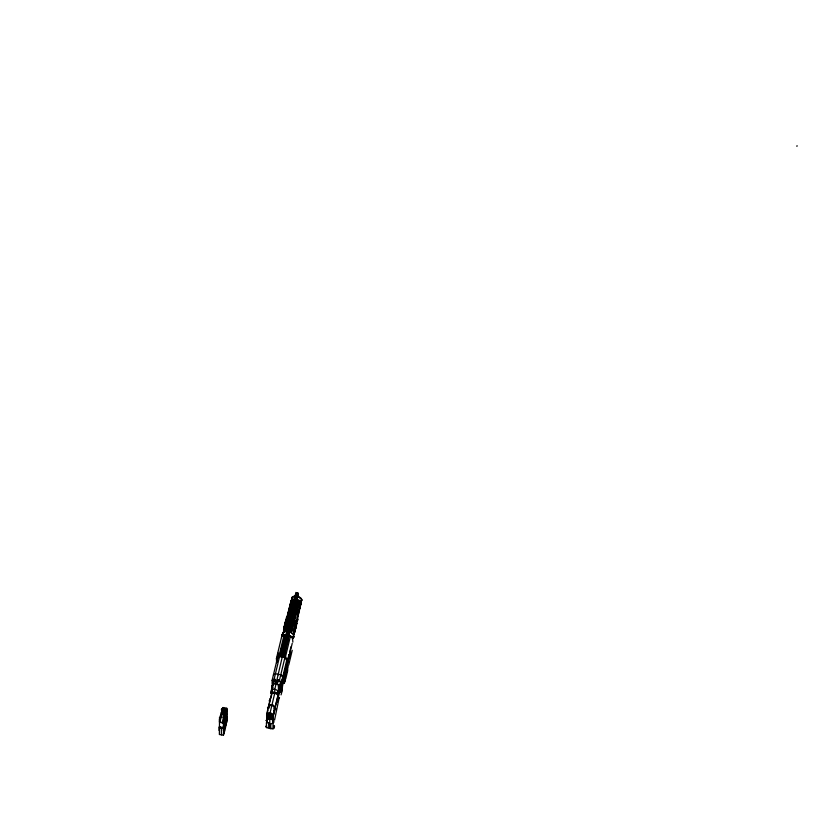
<?xml version="1.0" encoding="UTF-8"?>
<svg xmlns="http://www.w3.org/2000/svg" width="839" height="839" viewBox="0 0 839 839"><rect width="100%" height="100%" fill="white"/><g stroke="black" fill="none" stroke-linecap="round" stroke-linejoin="round"><path stroke-width="1.26" d="M286.183 671.043L286.602 666.848L286.183 671.043L285.512 670.938M221.748 710.539A2.748 1.447 13.5 0 1 222.723 708.693L220.049 720.03L219.514 719.054L219.378 734.513L223.415 735.195L224.328 732.992L223.772 728.829L224.474 719.956M281.862 635.868L282.156 634.19L281.894 635.878M293.325 637.388C292.821 639.14 293.912 634.158 293.231 636.969M297.53 620.399L297.835 618.846L297.562 620.535M266.645 716.988L266.802 715.709M272.539 685.841L272.266 686.302M272.381 689.123L272.633 687.55M273.032 718.079L273.199 716.8M278.674 690.119L278.642 690.403M279.062 687.592L279.209 686.826L279.072 687.655M279.943 687.823L280.069 686.984M280.121 686.208L280.153 685.767M280.467 685.484L280.31 686.26L280.457 685.421M282.795 633.088L283.183 632.113L282.816 632.942M282.303 681.048L282.932 679.055M285.91 620.115L286.109 619.182L286.099 620.136M293.954 618.972L294.741 619.266L294.741 618.448L294.059 618.333L293.965 619.234M293.965 633.98L293.86 634.693M296.838 595.617L296.87 595.082M296.838 621.972L297.237 620.996L296.859 621.982M301.075 603.713L301.243 602.014L296.964 619.14L297.289 620.441M276.954 660.744L276.839 657.304L276.891 660.996M278.538 690.633C275.36 704.561 281.568 682.097 276.073 683.848C271.574 681.247 270.976 699.736 272.182 690.644M282.869 634.693L282.858 634.137L282.67 634.714M224.275 719.862L224.307 728.734L223.772 728.651L223.751 720.649L224.275 719.862L223.384 722.578L223.384 727.979L223.614 727.434L219.923 727.098M268.92 714.22C272.455 709.951 269.277 721.11 268.92 714.22L266.729 713.853L267.148 713.444L266.98 714.503M295.338 596.77L295.055 597.693M219.031 730.391L219.273 727.004M219.399 726.721L219.357 727.298L223.614 728.179L223.394 730.947L224.988 727.969M226.656 709.941L226.152 718.719L226.687 718.813L226.824 708.126L226.698 719.736M226.887 720.732L224.8 731.01L223.929 731.965L224.328 732.992M226.96 719.925L227.233 716.433M282.502 680.198L282.764 679.171L282.879 681.394M283.121 679.58L282.324 686.554M286.56 618.521L291.206 600.315L291.175 601.091M293.272 636.707L293.231 636.014M281.705 683.481L281.747 682.778A5.737 0.619 -80.4 0 0 281.495 681.981M266.655 716.569L266.875 715.132M272.654 716.705L273.053 722.463L273.136 717.67M273.053 717.649L273.273 716.212M284.075 628.149L284.253 626.932L284.148 628.264M284.589 626.418L284.652 624.562M285.218 624.636L285.145 623.251L285.029 624.573M285.732 621.175L285.512 623.419M296.649 597.19C294.604 607.73 297.656 587.08 297.279 594.589L296.607 594.473C293.073 612.124 297.509 584.437 296.503 595.564M295.192 628.789L295.171 630.026M295.643 627.74C293.681 632.512 297.635 624.688 294.72 628.012M296.314 625.663L296.513 623.262L296.503 624.499M281.589 684.697L280.939 692.521M282.219 657.126L282.324 656.14M282.512 680.041L282.418 679.212M268.26 708.294L268.428 706.795L270.2 705.389A3.241 2.832 20.9 0 1 271.846 705.263A3.241 2.832 20.9 0 1 273.409 705.935C277.887 710.067 270.179 717.23 273.053 722.463M273.053 684.603L272.119 683.795L272.109 680.345L274.122 679.202L275.465 679.433L275.465 680.324L274.143 680.555A3.859 2.035 13.5 0 0 273.042 681.834L270.934 692.678L271.521 693.884L268.564 706.228L268.826 708.504M280.467 684.058L274.552 710.109L274.71 709.249M272.434 689.595L272.727 687.665M268.302 708.242L270.116 700.324L269.057 700.911M288.343 636.497L283.729 655.71C275.265 656.654 286.256 639.706 285.27 634.357L289.308 635.05L288.637 635.668M288.941 633.476L286.519 633.539L288.878 633.938L289.14 632.627L285.942 631.526L293.566 599.77C297.656 600.357 296.324 600.693 298.789 601.395L298.495 603.021M300.981 603.65L297.373 619.151M285.449 672.815L285.973 669.553M300.855 604.132L300.813 604.353A5.149 2.716 13.5 0 1 299.817 605.517M292.958 637.252L293.147 637.944M293.136 637.283L293 637.881M277.877 656.203L278.191 653.025M288.469 658.531L288.92 654.808L290.116 655.049C290.263 648.495 290.116 660.733 288.7 657.996L289.056 657.828M286.036 664.719L287.389 664.488L290.493 651.798L289.413 654.546M289.434 657.87L288.91 658.237L290.325 653.319M289.193 658.521L290.032 653.959M290.126 653.371L290.734 652.291L290.158 651.735M289.13 657.671L290.682 652.511L289.885 654.546M271.542 688.462L271.972 687.225M282.942 632.889L283.582 632.763A5.149 2.716 13.5 0 1 283.876 632.491M288.113 621.426L287.997 622.202M279.576 689.05L279.492 688.934M296.933 619.339L293.461 634.578M283.729 677.744L282.198 681.908M796.914 146.416L797.05 145.629M267.641 718.593L267.746 717.429L271.102 718.006L271.007 719.348L267.641 718.593L271.007 719.348M279.827 687.686L280.425 685.851L280.866 686.407L281.537 685.39L281.526 681.939L278.16 679.884C279.492 683.544 273.136 682.485 275.465 679.433M271.007 719.17L271.112 718.467L267.641 717.859L271.112 718.467M276.073 683.848L276.209 682.904C272.486 681.897 271.553 688.85 272.119 687.707M277.782 682.338L278.16 679.884M271.521 693.884A3.608 1.909 13.5 0 1 274.059 693.245L275.381 693.465A3.608 1.909 13.5 0 1 277.919 694.965L280.299 683.659M287.42 635.427L287.966 632.428M286.749 669.973L287.106 667.477M296.765 599.203L297.95 592.764L296.597 601.458M294.164 633.707L294.678 631.788M288.941 610.205L289.518 609.534L287.819 614.882M266.802 715.237L267.232 713.119M272.518 687.718L272.56 687.508M273.199 716.317L274.573 710.172M274.259 721.855L273.053 722.536L272.969 728.808L266.571 727.728L265.764 726.333M295.758 594.767L295.349 596.319L295.863 593.582M282.984 681.792L282.386 687.592A5.831 0.629 -80.4 0 0 282.313 688.892L281.117 692.532L282.072 681.761M289.004 612.155L288.826 611.337L287.609 616.235M286.508 617.829L286.309 618.616L286.592 617.074M273.944 710.602L274.343 707.508A3.524 3.073 20.9 0 0 273.965 706.721L273.399 706.071M286.235 667.949L285.721 671.682M271.658 689.218L271.752 689.259M265.848 720.439L267.305 721.047C264.914 721.98 268.186 730.57 265.837 726.238M273.367 715.594L273.053 714.388M296.975 595.134L296.943 594.536L287.966 632.606M279.219 690.497L279.303 690.539M279.219 697.618L279.083 697.461M284.285 629.628L287.116 618.993L286.665 619.706M289.623 607.373L291.206 601.983L290.776 602.57M267.998 709.899L267.473 712.28M274.405 711.105L273.86 711.032M273.094 682.726L273.094 682.369M266.739 716.59L266.854 722.41L268.49 723.386A3.052 1.248 6.8 0 0 270.452 723.721L272.654 723.396L273.053 722.536M296.251 595.271L296.324 594.494L296.157 595.501M295.852 611.075L296.24 613.026L295.559 612.659L296.23 612.208L296.24 613.026M279.209 697.513L274.563 720.135L273.766 719.306M279.523 697.471L278.978 698.31L279.146 697.796M300.467 605.727L300.226 606.115M220.227 715.782L220.279 716.642M221.035 712.384L221.097 713.234M219.923 719.128L220.751 716.915A2.748 1.447 13.5 0 0 219.766 718.761L220.133 718.268M220.647 716.621C216.368 725.127 226.215 724.351 224.642 716.024M226.31 720.124L226.173 708.389A2.056 1.08 13.5 0 1 223.331 707.906L219.996 721.802A2.056 1.08 13.5 0 0 222.849 722.285L224.149 717.177M226.394 708.714C226.215 706.428 222.45 710.402 224.768 712.217M226.131 710.727L226.404 711.336A2.748 1.447 13.5 0 0 225.408 709.144L223.436 717.366A2.748 1.447 13.5 0 1 224.433 719.558L223.866 720.607M225.24 709.112L223.268 717.733L224.065 719.757M222.377 723.396L223.279 719.61L223.237 707.822M223.803 720.638L224.873 715.971L224.495 726.962L225.303 725.221L224.632 725.106C223.184 723.91 226.194 714.167 224.464 717.681M226.037 710.717L226.247 709.867M226.152 718.719L225.439 721.886L226.121 722.001M224.495 726.595L224.632 726.029M225.313 723.197L226.121 721.813L225.439 721.697L225.418 713.706L226.09 713.234L225.282 714.272L225.303 722.264L225.985 722.379M226.96 719.747C226.813 725.494 222.744 729.867 223.415 735.195M290.284 635.731L292.842 638.238L290.284 635.731L284.568 634.766L281.747 636.35L276.44 658.468L276.618 662.663L277.185 660.303M283.687 629.313L283.876 628.537M284.578 625.621L284.788 623.996M285.019 623.776L285.239 622.15M284.924 627.153L284.515 626.303M285.952 621.573L286.151 620.766M272.109 680.345L278.191 654.997M283.383 633.057L287.043 617.661M287.106 617.41L290.923 601.448M286.246 621.626L286.445 620.818M286.718 664.457L286.697 660.387L284.914 657.577L279.534 656.664L277.531 658.657L276.44 658.468L279.125 655.595L284.096 634.903L290.483 635.983L285.522 656.685L287.536 660.345L287.389 664.488M285.04 631.253L292.392 600.315L294.405 600.651M285.176 630.55L285.963 627.289L286.634 627.404L285.187 631.368M286.13 626.576L287.158 622.328L287.829 622.444L286.802 626.691L286.13 626.576L285.963 628.107L286.634 627.96M287.284 623.104L288.343 617.368L289.015 617.944M288.343 617.368L288.343 618.186L289.843 611.128L290.514 611.243M290.011 611.243L291.028 606.167L291.699 606.282L290.137 611.201M291.206 605.454L292.224 601.206L292.895 601.322L291.878 605.569L291.206 605.454L291.039 606.985L291.71 606.838M292.35 601.983L292.392 600.315M271.71 688.494L273.074 682.432M274.122 679.202L279.607 656.35M270.934 693.234L273.042 681.834M289.015 617.483L288.071 621.804L287.326 621.615M290.682 610.719L289.497 615.49L288.815 615.386M280.373 655.144L285.27 634.357M285.952 631.893L293.566 599.77M271.605 692.794L272.098 690.728M268.428 706.795L266.634 714.272L266.76 720.953M295.926 592.418L286.519 633.539M281.044 655.626L285.071 638.448M281.589 655.165L281.789 653.245L281.589 655.165C284.232 657.22 283.928 650.77 283.183 655.437M282.355 651.934L283.603 646.764L282.355 651.934L281.138 651.735M283.928 645.422L284.893 641.384L283.928 645.422L282.712 645.212M284.002 639.821L285.218 640.031L286.277 634.536M275.098 681.887L275.465 680.324M294.919 598.899L295.653 595.816M285.218 640.031L286.487 634.756M288.763 632.187C290.42 617.735 291.741 634.452 287.169 631.914L288.28 626.167M287.641 624.656L288.857 624.856L291.343 613.403M290.703 611.893L291.92 612.103L292.905 606.891M292.266 605.38L293.482 605.58L294.52 600.105A5.149 2.716 13.5 0 0 290.829 601.794L290.787 602.024A5.149 2.716 13.5 0 1 294.489 600.242L294.783 600.263M295.087 598.92L295.821 595.837M282.292 656.811L276.44 681.96M267.641 718.782L267.746 717.429M276.587 681.803L274.773 689.333L274.783 692.668M283.96 652.207C287.662 635.574 283.855 659.58 284.211 651.882M285.533 645.694C288.952 630.729 285.166 652.847 285.774 645.369M286.823 640.304L288.039 640.514L286.823 640.304L288.092 635.029M290.462 625.128L293.367 613.749L290.462 625.128L291.678 625.338L290.714 624.803M293.524 612.376C297.216 595.742 293.409 619.748 293.776 612.051M295.087 605.852L296.303 606.062L295.087 605.852L296.387 600.43M287.074 639.979L288.291 634.871M295.338 605.527L296.597 600.284M289.445 631.169L297.96 595.449L298.086 596.581A5.149 2.716 13.5 0 1 300.802 601.406M274.72 693.318L269.623 714.807L269.822 723.449M287.483 640.472L288.343 636.874M269.424 717.901L269.319 718.887L269.319 718.331M283.729 655.71L284.411 655.825L289.308 635.05M289.14 632.627L289.99 632.575L297.604 600.451M269.329 719.065L271.112 718.929M290.902 632.071L291.678 628.254L292.36 628.369L292.36 629.187L291.689 628.82M294.059 618.333L293.042 622.59L293.713 622.706L293.43 624.143M295.727 611.579L294.541 616.35L295.213 616.466L294.741 619.266M296.754 607.132L296.754 607.688C297.625 608.778 297.992 606.744 296.754 607.132L295.727 611.39L296.408 612.323M279.502 680.114L284.987 657.262M293.304 622.077L293.996 618.941M294.793 615.847L295.307 613.718M298.789 601.395L291.364 632.302L291.815 633.256A5.149 2.716 13.5 0 1 292.905 634.347L293.115 634.704M291.573 632.449L292.36 628.369M292.528 627.666L293.545 623.408L292.874 623.293L291.857 627.551L292.528 627.666L292.36 629.187M293.713 622.706L294.741 618.448M295.213 616.466L296.23 612.208M296.408 611.505L297.426 607.247L297.426 608.065M297.593 606.545L298.611 602.287L297.939 602.171L296.922 606.429L297.593 607.363M271.102 718.006L271.007 718.614M278.558 688.756L279.156 686.239M278.936 689.71L280.604 683.114A3.859 2.035 13.5 0 0 279.492 681.457L278.16 680.786M274.846 708.347L274.227 708.536L274.773 708.63L278.139 695.531A7.541 0.818 -80.4 0 1 278.968 692.783L278.842 695.059A6.24 0.671 -80.4 0 1 278.695 695.877M278.496 694.514L280.604 683.114M281.526 681.939L286.707 660.335M280.866 685.652L281.904 681.341M294.489 631.956L294.3 632.763M295.653 628.988L294.919 628.862L295.653 628.338M295.601 624.321C296.954 623.776 295.485 626.083 296.282 624.677M281.537 685.39L288.878 655.196L287.053 664.887M289.738 651.861L290.955 646.785M294.982 630.414L294.636 631.956L294.992 631.19M294.971 630.571L295.349 629.617M295.926 626.88L296.23 625.925M296.555 623.367C295.768 622.286 296.198 624.132 296.754 622.559M285.721 668.798L286.277 666.554M293.472 636.423L294.101 634.032M294.793 631.19L295.202 629.586M296.083 625.894L295.873 627.509M296.534 624.059L296.062 626.345L296.146 625.212M296.566 623.817L296.754 623.041M283.624 678.657L286.498 668.295M289.424 654.168L289.319 654.923L289.749 654.598M290.095 652.186L292.213 643.387M286.372 670.256L286.372 669.019M285.575 674.231L285.438 674.797L285.438 669.669M285.984 672.532L285.847 673.098L285.847 670.55M284.872 679.8L285.753 678.835L287.651 670.896L287.819 666.051M288.7 665.107L292.245 650.309M287.2 662.17L287.945 659.181L287.378 659.905M299.345 610.404L299.093 611.138M222.702 708.085L223.038 707.487L224.821 708.189M271.867 687.949L271.951 687.214M282.376 680.303L282.512 679.307M285.795 669.144L285.669 670.151M298.39 613.749L298.663 613.078M285.711 670.382L287.483 666.47L285.711 668.536L286.235 666.806M281.055 694.881L282.177 690.864M295.968 624.52L296.681 624.73M295.087 628.212L295.789 628.421M294.195 631.893L294.909 632.103M291.102 600.714L291.206 600.357A5.149 2.716 13.5 0 1 294.772 599.036M221.905 711.661L221.895 709.133L222.807 707.665M223.394 731.126L224.307 728.734M282.344 682.684L284.358 683.03L285.27 680.817L285.239 671.997M289.728 654.64L290.493 651.798L290.693 652.648M289.486 656.046L290 655.5M289.277 656.937L289.382 656.497M289.172 657.388L289.35 656.78M285.428 668.484L283.173 677.587L283.173 676.286M279.953 687.812L280.09 686.984M285.732 623.304L284.872 623.083M285.281 625.149L284.431 624.929M284.841 626.985L283.991 626.764M278.947 688.976L279.041 688.42M281.443 682.338L281.558 682.138A5.737 0.619 -80.4 0 1 281.904 682.6M268.564 706.228L270.336 704.823M288.606 635.522L287.284 634.892L282.386 655.857M280.95 692.5L282.145 688.861M225.355 715.73L225.681 714.933L225.062 715.394M270.934 714.555L273.545 714.534M284.222 627.09L285.092 626.607M295.821 626.429L295.16 626.167M295.569 628.096L294.929 628.841M290.095 653.654L290.399 653.151M289.77 654.997L289.822 654.441M274.175 727.759L272.969 728.808L274.248 727.654M284.568 634.766L281.747 636.35M277.531 658.657L277.289 661.845M273.399 674.955L275.412 673.822L280.792 674.734L282.816 676.549L282.837 680.01L282.156 680.261M285.879 622.674L285.008 622.517M285.438 624.52L284.568 624.352M284.998 626.366L284.127 626.198M284.547 628.201L283.687 628.044M269.738 699.002L270.798 698.415L271.752 694.451A7.541 0.818 -80.4 0 1 272.035 693.329M222.325 709.354L222.891 708.714M292.863 642.118L292.475 637.703M285.302 631.327L285.858 631.222M296.303 625.045L296.041 624.394M283.918 628.317L284.002 628.872M295.412 628.726L295.15 628.086M295.768 596.151L295.475 596.13A5.149 2.716 13.5 0 0 292.129 599.308M291.836 599.287A5.149 2.716 13.5 0 1 295.391 596.487L295.706 596.435M284.002 631.001L283.75 629.932M267.494 707.434L268.92 707.634M287.42 635.249L286.12 635.123A5.149 2.716 13.5 0 0 284.903 635.186M297.918 595.124C296.649 599.445 298.055 590.771 297.929 595.491M293.566 600.137L294.405 600.284M292.308 605.013L293.482 605.58M291.941 606.723L293.157 606.933M294.762 607.205L295.936 607.405M290.011 610.425L290.682 610.53M290.745 611.537L291.92 612.103M290.378 613.246L291.594 613.456M293.199 613.718L294.416 613.928M285.323 621.238L286.204 621.384L285.459 621.321M296.251 623.335L296.985 623.461M285.103 622.716L285.973 622.916M296.45 625.097L295.433 624.866L296.545 625.296M287.683 624.289L288.857 624.856M295.496 626.45L296.23 626.576M295.003 626.796L296.01 626.943M288.532 626.209L287.316 625.999M290.137 626.481L291.353 626.691M284.348 625.831L283.991 627.415M294.562 628.631L295.569 628.789M284.211 627.048L284.956 627.173M295.129 629.984L294.269 629.848M294.615 630.141L295.349 630.257M283.551 629.26L283.634 629.995M283.467 630.162L284.201 630.288M290.902 631.515L291.573 631.631M285.942 631.526L287.169 631.914M288.973 632.04L289.99 632.575M285.27 634.735L285.942 635.217M284.736 634.976L290.116 635.889L292.14 637.703A5.149 2.716 13.5 0 0 288.731 635.563M284.043 639.465L285.05 639.633M283.676 641.174L284.893 641.384M286.498 641.657L287.672 641.845M282.753 644.855L283.76 645.023M282.386 646.565L283.603 646.764M285.208 647.037L286.424 647.247M281.18 651.368L282.198 651.546M289.623 654.063L290.325 654.158M280.813 653.088L282.04 653.287M283.634 653.56L284.851 653.77M280.373 654.777L281.38 654.944M283.393 655.29L284.411 655.825M279.125 655.595L285.522 656.685M286.445 660.167L287.536 660.345M285.501 669.69L286.183 669.805M284.736 680.733L285.27 680.817M275.15 680.733L277.845 681.195M275.098 681.163L277.782 681.614M279.072 688.777L278.663 684.897L276.209 682.904M270.934 692.678L278.496 693.958M268.816 714.639L266.634 714.272L268.47 716.915A3.052 3.031 84.9 0 0 270.431 717.251L273.021 715.352L270.84 714.985M222.597 713.391L223.195 713.486M226.215 713.999L226.813 714.104M272.612 721.949L273.147 722.043M222.597 714.125L223.195 714.23M226.226 714.744L226.813 714.838M226.687 719.002L226.163 719.652M223.279 719.61L224.8 719.862M272.035 728.43C267.222 730.287 271.27 724.508 268.637 722.861M219.336 721.897L219.87 721.98M222.849 722.484L223.384 722.578M225.041 723.585L225.712 723.7M224.894 723.973L225.576 724.078M224.904 724.151L225.712 723.512L225.03 723.407L225.02 719.977M224.632 725.284L225.303 725.399M224.495 725.672L225.167 725.787M219.357 728.042L223.394 728.724M274.773 708.63L275.905 708.861M273.65 726.343L274.521 726.522M297.719 596.781L298.023 596.865A5.149 2.716 13.5 0 1 300.729 601.689A5.149 2.716 13.5 0 0 298.002 596.928L297.709 596.844M296.838 600.462L297.132 600.546A5.149 2.716 13.5 0 1 300.844 603.493L300.813 603.713A5.149 2.716 13.5 0 0 297.1 600.693L296.807 600.609M278.108 680.544L278.506 680.702A3.167 1.668 13.5 0 1 279.146 681.079M293.042 623.146L293.723 623.524M225.251 709.511L226.016 710.245M298.789 602.402L298.663 602.318A5.149 2.716 13.5 0 0 297.52 601.762M273.787 725.41L274.584 726.06M290.703 603.849L289.445 609.628M221.255 714.755L220.636 714.083L221.118 715.321M280.457 674.671L282.481 676.496M277.185 699.495L278.149 700.429M276.503 701.414L277.468 702.337M268.994 727.78L270.714 727.822L270.85 724.13M285.648 621.164L285.354 622.758M286.571 671.231L286.969 672.249M225.618 723.396L226.016 724.424M274.951 707.308L273.545 705.368A3.241 2.832 20.9 0 0 270.336 704.823M268.826 727.507L268.658 722.715M297.394 599.486A5.149 2.716 13.5 0 1 300.96 602.045L301.065 602.329M288.7 657.996L288.805 658.584M298.611 602.287L298.621 603.105M293.545 623.408L293.545 624.226M292.224 601.206L292.224 602.024M291.437 632.333L291.437 633.015M291.028 606.167L291.039 606.985M289.843 611.128L289.843 611.946M287.63 665.222L287.641 667.571M287.158 622.328L287.158 623.146M285.963 627.289L285.963 628.107M285.7 666.135L285.711 668.536M284.327 672.941L284.358 683.03M279.586 688.106L279.597 690.287M278.108 674.273L278.108 674.829M223.772 728.829L223.793 732.898M223.614 727.434L223.614 728.179M223.017 727.34C223.751 729.301 219.105 728.514 219.996 726.826M221.37 728.378L221.391 734.859M219.514 719.054L219.524 721.592M292.066 599.591A5.149 2.716 13.5 0 1 295.401 596.414M293.063 601.164A5.149 2.716 13.5 0 1 294.279 601.091M284.243 632.249A5.149 2.716 13.5 0 1 284.673 632.05M300.719 604.552A5.149 2.716 13.5 0 1 299.848 605.37M300.97 603.482A5.149 2.716 13.5 0 1 300.761 603.797M282.764 636.172A5.149 2.716 13.5 0 1 283.058 635.889M283.855 635.459A5.149 2.716 13.5 0 1 284.358 635.301M292.433 638.51A5.149 2.716 13.5 0 1 292.444 639.234M291.416 632.889A3.776 1.993 13.5 0 1 291.689 633.151M273.451 706.081A2.727 2.381 20.9 0 0 270.263 705.536L269.571 705.977A3.524 3.073 20.9 0 0 269.036 706.606M273.115 714.933A3.608 2.632 16.3 0 0 270.032 712.814A3.608 2.632 16.3 0 0 266.75 713.853M278.401 681.027A3.094 1.626 13.5 0 1 279.03 681.394M293.629 637.671L293.933 636.193L293.64 637.598M272.56 684.792L272.696 684.1L272.56 684.792M279.744 687.634L279.88 686.931L279.744 687.54M287.211 660.545L287.19 662.621L287.746 659.947L287.211 660.545M296.188 621.059L293.535 631.421L295.768 620.503L296.188 621.059M298.464 611.558C296.618 627.247 296.377 607.237 298.464 611.558M300.268 604.049C298.327 619.507 298.296 599.791 300.268 604.049M272.644 691.818A3.094 1.626 13.5 0 0 277.709 691.934A3.094 1.626 13.5 0 0 273.996 689.259A3.094 1.626 13.5 0 0 272.644 691.818"/></g></svg>
